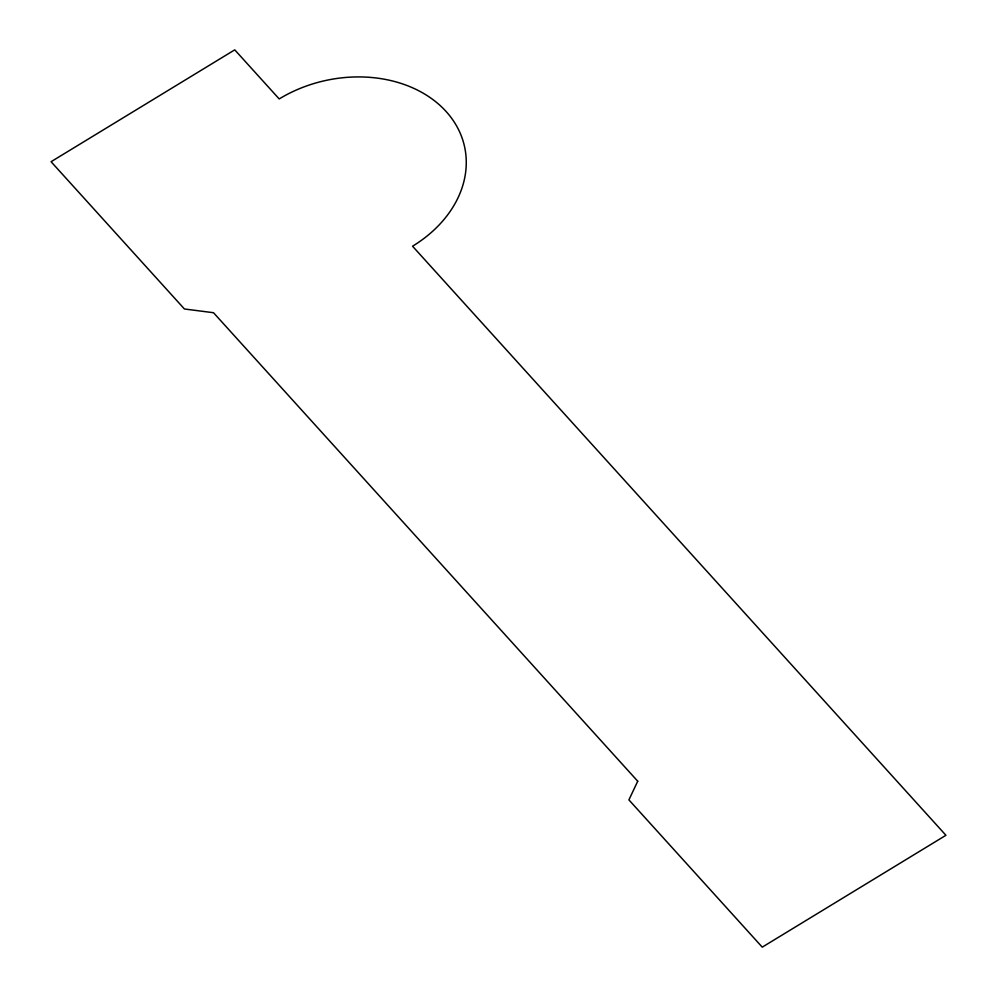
<?xml version="1.0" encoding="UTF-8"?>
<svg xmlns="http://www.w3.org/2000/svg" width="997" height="997" viewBox="0 0 997 997"><rect width="100%" height="100%" fill="white"/><g stroke="black" fill="none" stroke-linecap="round" stroke-linejoin="round"><path stroke-width="1.5" d="M637.731 781.224L628.908 799.881L762.256 947.15L945.929 835.287L412.546 246.209A121.484 94.279 -12.2 0 0 446.12 111.514A121.484 94.279 -12.2 0 0 279.197 98.94L234.744 49.85L51.071 161.713L184.42 308.983L213.52 312.722L637.731 781.224"/></g></svg>
